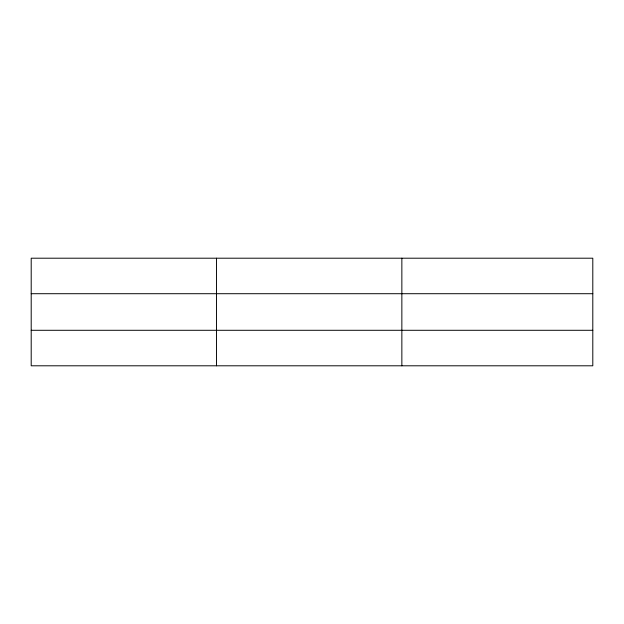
<?xml version="1.0" encoding="UTF-8"?>
<svg xmlns="http://www.w3.org/2000/svg" width="624" height="624" viewBox="0 0 624 624"><rect width="100%" height="100%" fill="white"/><g stroke="black" fill="none" stroke-linecap="round" stroke-linejoin="round"><path stroke-width="0.94" d="M216.528 258.203L216.528 365.797M401.856 258.203L401.856 365.797M592.8 293.709L592.8 258.203L31.2 258.203L31.2 365.797L592.8 365.797L592.8 293.709L31.2 293.709M31.2 330.291L592.8 330.291"/></g></svg>
